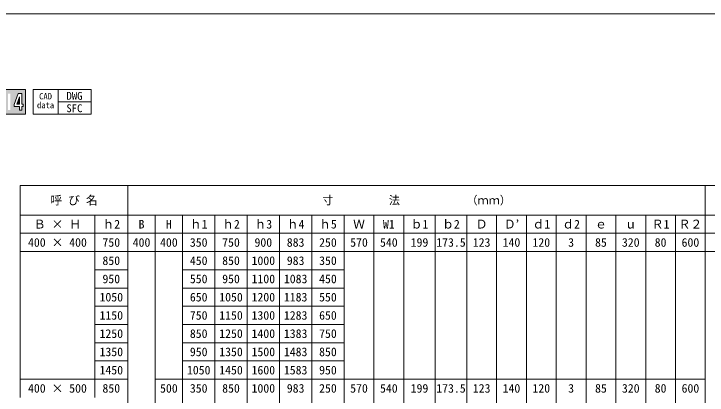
# Model space of a CAD drawing. Units: millimetres, scale not verified. Extents: x -44570 to -19804, y 69050 to 91573.
# Drawn here: x -26295 to -22111, y 80492 to 82791 of the extents above; entities that cross this region are included whole.
import ezdxf
from ezdxf.enums import TextEntityAlignment as Align

# ---------------------------------------------------------------- set-up
doc = ezdxf.new("R2010")
doc.units = ezdxf.units.MM
doc.header["$LTSCALE"] = 30
for name, color, linetype, lineweight in [('0_2', 7, 'Continuous', 20), ('DEFPOINTS_3', 8, 'Continuous', 0), ('寸法線', 7, 'Continuous', 9), ('枠', 5, 'Continuous', 5), ('ﾊｯﾁﾝｸﾞ', 7, 'Continuous', 5)]:
    doc.layers.add(name, color=color, linetype=linetype, lineweight=lineweight)
doc.layers.add('集水桝', color=7, linetype='Continuous')
doc.styles.add('ＭＳ ゴシック', font='')
doc.styles.add('ＭＳ Ｐゴシック', font='')
doc.styles.get('ＭＳ ゴシック').set_extended_font_data('MS Gothic')
doc.styles.get('ＭＳ Ｐゴシック').set_extended_font_data('MS PGothic')

msp = doc.modelspace()

# ---------------------------------------------------------------- hatches: boundary and pattern name
at = {"layer": 'ﾊｯﾁﾝｸﾞ'}
h = msp.add_hatch(color=256, dxfattribs=at)
h.paths.add_polyline_path([(-26425.17, 82335.71), (-26425.17, 82185.71), (-26225.17, 82185.71), (-26225.17, 82335.71)])
h.paths.add_polyline_path([(-26331.23, 82310.71), (-26316.23, 82310.71), (-26316.23, 82210.71), (-26331.23, 82210.71)], flags=16)
h.paths.add_polyline_path([(-26367.08, 82295.71), (-26384.58, 82295.71), (-26384.58, 82210.71), (-26399.58, 82210.71), (-26399.58, 82295.71), (-26417.08, 82295.71), (-26417.08, 82310.71), (-26367.08, 82310.71)], flags=16)
h.paths.add_polyline_path([(-26345.17, 82268.21), (-26345.17, 82253.21), (-26365.17, 82253.21), (-26365.17, 82268.21)], flags=16)
h.paths.add_polyline_path([(-26270.24, 82310.71), (-26246.89, 82310.71), (-26246.89, 82246.97), (-26238.38, 82246.97), (-26238.38, 82231.58), (-26246.89, 82231.58), (-26246.89, 82210.58), (-26261.89, 82210.58), (-26261.89, 82231.57), (-26294.11, 82231.95), (-26294.11, 82244.87)], flags=16)
msp.add_hatch(color=256, dxfattribs=at).paths.add_polyline_path([(-26261.89, 82289.74), (-26277.4, 82246.97), (-26261.89, 82246.86)])
msp.add_hatch(color=256, dxfattribs=at).paths.add_polyline_path([(-26261.89, 82289.74), (-26277.4, 82246.97), (-26261.89, 82246.86)])

# ---------------------------------------------------------------- linework, layer by layer
at = {"layer": '0_2'}
for p, q in [((-26575.17, 82335.71), (-26225.17, 82335.71)), ((-26225.17, 82335.71), (-26225.17, 82185.71)), ((-26178.94, 82335.71), (-26178.94, 82185.71)), ((-26178.94, 82335.71), (-25828.94, 82335.71)), ((-26028.94, 82335.71), (-26028.94, 82185.71)), ((-25828.94, 82335.71), (-25828.94, 82185.71)), ((-26028.94, 82260.71), (-25828.94, 82260.71)), ((-26575.17, 82185.71), (-26225.17, 82185.71)), ((-26178.94, 82185.71), (-25828.94, 82185.71))]:
    msp.add_line(p, q, dxfattribs=at)
at = {"layer": 'DEFPOINTS_3'}
for p, q in [((-26257.33, 81357.68), (-25807.33, 81357.68)), ((-25607.33, 81357.68), (-25277.33, 81357.68)), ((-24302.33, 81357.68), (-21872.33, 81357.68))]:
    msp.add_line(p, q, dxfattribs=at)
at = {"layer": '寸法線', "lineweight": 13}
for p, q in [((-26257.33, 81755.28), (-21372.33, 81755.28)), ((-26257.33, 81755.28), (-26257.33, 81467.68)), ((-25607.33, 81755.28), (-25607.33, 81467.68)), ((-22122.33, 81755.28), (-22122.33, 81467.68)), ((-26257.33, 81577.68), (-21372.33, 81577.68)), ((-25807.33, 81577.68), (-25807.33, 81467.68)), ((-25442.33, 81577.68), (-25442.33, 81467.68)), ((-25277.33, 81577.68), (-25277.33, 81467.68)), ((-25082.33, 81577.68), (-25082.33, 81467.68)), ((-24887.33, 81577.68), (-24887.33, 81467.68)), ((-24692.33, 81577.68), (-24692.33, 81467.68)), ((-24497.33, 81577.68), (-24497.33, 81467.68)), ((-24302.33, 81577.68), (-24302.33, 81467.68)), ((-24122.33, 81577.68), (-24122.33, 81467.68)), ((-23942.33, 81577.68), (-23942.33, 81467.68)), ((-23752.33, 81577.68), (-23752.33, 81467.68)), ((-23562.33, 81577.68), (-23562.33, 81467.68)), ((-23382.33, 81577.68), (-23382.33, 81467.68)), ((-23202.33, 81577.68), (-23202.33, 81467.68)), ((-23022.33, 81577.68), (-23022.33, 81467.68)), ((-22842.33, 81577.68), (-22842.33, 81467.68)), ((-22662.33, 81577.68), (-22662.33, 81467.68)), ((-22482.33, 81577.68), (-22482.33, 81467.68)), ((-22302.33, 81577.68), (-22302.33, 81467.68)), ((-26257.33, 81467.68), (-21372.33, 81467.68)), ((-26257.33, 81467.68), (-26257.33, 81357.68)), ((-25807.33, 81467.68), (-25807.33, 81357.68)), ((-25607.33, 81467.68), (-25607.33, 81357.68)), ((-25442.33, 81467.68), (-25442.33, 81357.68)), ((-25277.33, 81467.68), (-25277.33, 81247.68)), ((-25082.33, 81467.68), (-25082.33, 78167.68)), ((-24887.33, 81467.68), (-24887.33, 78167.68)), ((-24692.33, 81467.68), (-24692.33, 78167.68)), ((-24497.33, 81467.68), (-24497.33, 78167.68)), ((-24302.33, 81467.68), (-24302.33, 78167.68)), ((-24122.33, 81467.68), (-24122.33, 78167.68)), ((-23942.33, 81467.68), (-23942.33, 78167.68)), ((-23752.33, 81467.68), (-23752.33, 78167.68)), ((-23562.33, 81467.68), (-23562.33, 79707.68)), ((-23382.33, 81467.68), (-23382.33, 78167.68)), ((-23202.33, 81467.68), (-23202.33, 79707.68)), ((-23022.33, 81467.68), (-23022.33, 78167.68)), ((-22842.33, 81467.68), (-22842.33, 79707.68)), ((-22662.33, 81467.68), (-22662.33, 78167.68)), ((-22482.33, 81467.68), (-22482.33, 78167.68)), ((-22302.33, 81467.68), (-22302.33, 79707.68)), ((-22122.33, 81467.68), (-22122.33, 78167.68)), ((-26257.33, 81357.68), (-26257.33, 80587.68)), ((-25807.33, 81357.68), (-25607.33, 81357.68)), ((-25807.33, 81357.68), (-25807.33, 80587.68)), ((-25607.33, 81357.68), (-25607.33, 78167.68)), ((-25442.33, 81357.68), (-25442.33, 78167.68)), ((-25277.33, 81357.68), (-24302.33, 81357.68)), ((-25807.33, 81247.68), (-25607.33, 81247.68)), ((-25277.33, 81247.68), (-24497.33, 81247.68)), ((-25277.33, 81247.68), (-25277.33, 80587.68)), ((-24497.33, 81247.68), (-24302.33, 81247.68)), ((-25807.33, 81137.68), (-25607.33, 81137.68)), ((-25277.33, 81137.68), (-24497.33, 81137.68)), ((-24497.33, 81137.68), (-24302.33, 81137.68)), ((-25807.33, 81027.68), (-25607.33, 81027.68)), ((-25277.33, 81027.68), (-24497.33, 81027.68)), ((-24497.33, 81027.68), (-24302.33, 81027.68)), ((-25807.33, 80917.68), (-25607.33, 80917.68)), ((-25277.33, 80917.68), (-24497.33, 80917.68)), ((-24497.33, 80917.68), (-24302.33, 80917.68)), ((-25807.33, 80807.68), (-25607.33, 80807.68)), ((-25277.33, 80807.68), (-24497.33, 80807.68)), ((-24497.33, 80807.68), (-24302.33, 80807.68)), ((-25807.33, 80697.68), (-25607.33, 80697.68)), ((-25277.33, 80697.68), (-24497.33, 80697.68)), ((-24497.33, 80697.68), (-24302.33, 80697.68)), ((-26257.33, 80587.68), (-25807.33, 80587.68)), ((-26257.33, 80587.68), (-26257.33, 80477.68)), ((-25807.33, 80587.68), (-25607.33, 80587.68)), ((-25807.33, 80587.68), (-25807.33, 80477.68)), ((-25442.33, 80587.68), (-22122.33, 80587.68)), ((-25277.33, 80587.68), (-25277.33, 80367.68))]:
    msp.add_line(p, q, dxfattribs=at)
at = {"layer": '枠', "lineweight": 20}
msp.add_line((-30995.67, 82791.08), (-20995.67, 82791.08), dxfattribs=at)
at = {"layer": 'ﾊｯﾁﾝｸﾞ', "lineweight": 9}
for points in [[(-26294.11, 82231.95), (-26294.11, 82244.87), (-26270.24, 82310.71), (-26246.89, 82310.71), (-26246.89, 82246.97), (-26238.38, 82246.97), (-26238.38, 82231.58), (-26246.89, 82231.58), (-26246.89, 82210.58), (-26261.89, 82210.58), (-26261.89, 82231.57)], [(-26277.4, 82246.97), (-26261.89, 82289.74), (-26261.89, 82246.86)]]:
    msp.add_lwpolyline(points, close=True, dxfattribs=at)

# ---------------------------------------------------------------- texts
at = {"layer": '寸法線'}
for s, height, style, p in [('呼  び  名', 51.27, 'ＭＳ Ｐゴシック', (-25932.33, 81666.48)), ('寸          法            （ｍｍ）', 49.18, 'ＭＳ ゴシック', (-23864.83, 81666.48)), ('Ｂ × Ｈ', 52.22, 'ＭＳ ゴシック', (-26032.33, 81522.68)), ('ｈ2', 52.22, 'ＭＳ ゴシック', (-25707.33, 81522.68)), ('B', 52.22, 'ＭＳ ゴシック', (-25524.83, 81522.68)), ('H', 52.22, 'ＭＳ ゴシック', (-25359.83, 81522.68)), ('ｈ1', 52.22, 'ＭＳ ゴシック', (-25179.83, 81522.68)), ('ｈ2', 52.22, 'ＭＳ ゴシック', (-24984.83, 81522.68)), ('ｈ3', 52.22, 'ＭＳ ゴシック', (-24789.83, 81522.68)), ('ｈ4', 52.22, 'ＭＳ ゴシック', (-24594.83, 81522.68)), ('ｈ5', 52.22, 'ＭＳ ゴシック', (-24399.83, 81522.68)), ('Ｗ', 52.22, 'ＭＳ ゴシック', (-24212.33, 81522.68)), ('W1', 52.22, 'ＭＳ ゴシック', (-24032.33, 81522.68)), ('ｂ1', 52.22, 'ＭＳ ゴシック', (-23847.33, 81522.68)), ('ｂ2', 52.22, 'ＭＳ ゴシック', (-23657.33, 81522.68)), ('Ｄ', 52.22, 'ＭＳ ゴシック', (-23472.33, 81522.68)), ('Ｄ’', 52.22, 'ＭＳ ゴシック', (-23292.33, 81522.68)), ('ｄ1', 52.22, 'ＭＳ ゴシック', (-23112.33, 81522.68)), ('ｄ2', 52.22, 'ＭＳ ゴシック', (-22932.33, 81522.68)), ('Ｒ1', 52.22, 'ＭＳ ゴシック', (-22392.33, 81522.68)), ('Ｒ２', 52.22, 'ＭＳ ゴシック', (-22212.33, 81522.68)), ('ｅ', 52.22, 'ＭＳ ゴシック', (-22752.33, 81522.68)), ('ｕ', 52.22, 'ＭＳ ゴシック', (-22572.33, 81522.68)), ('400 × 400', 52.22, 'ＭＳ ゴシック', (-26032.33, 81412.68)), ('750', 52.22, 'ＭＳ ゴシック', (-25707.33, 81412.68)), ('400', 52.22, 'ＭＳ ゴシック', (-25524.83, 81412.68)), ('400', 52.22, 'ＭＳ ゴシック', (-25359.83, 81412.68)), ('350', 52.22, 'ＭＳ ゴシック', (-25179.83, 81412.68)), ('750', 52.22, 'ＭＳ ゴシック', (-24984.83, 81412.68)), ('900', 52.22, 'ＭＳ ゴシック', (-24789.83, 81412.68)), ('883', 52.22, 'ＭＳ ゴシック', (-24594.83, 81412.68)), ('250', 52.22, 'ＭＳ ゴシック', (-24399.83, 81412.68)), ('570', 52.22, 'ＭＳ ゴシック', (-24212.33, 81412.68)), ('540', 52.22, 'ＭＳ ゴシック', (-24032.33, 81412.68)), ('199', 52.22, 'ＭＳ ゴシック', (-23847.33, 81412.68)), ('173.5', 52.22, 'ＭＳ ゴシック', (-23657.33, 81412.68)), ('123', 52.22, 'ＭＳ ゴシック', (-23472.33, 81412.68)), ('140', 52.22, 'ＭＳ ゴシック', (-23292.33, 81412.68)), ('120', 52.22, 'ＭＳ ゴシック', (-23112.33, 81412.68)), ('3', 52.22, 'ＭＳ ゴシック', (-22932.33, 81412.68)), ('85', 52.22, 'ＭＳ ゴシック', (-22752.33, 81412.68)), ('320', 52.22, 'ＭＳ ゴシック', (-22572.33, 81412.68)), ('80', 52.22, 'ＭＳ ゴシック', (-22392.33, 81412.68)), ('600', 52.22, 'ＭＳ ゴシック', (-22212.33, 81412.68)), ('850', 52.22, 'ＭＳ ゴシック', (-25707.33, 81302.68)), ('450', 52.22, 'ＭＳ ゴシック', (-25179.83, 81302.68)), ('850', 52.22, 'ＭＳ ゴシック', (-24984.83, 81302.68)), ('1000', 52.22, 'ＭＳ ゴシック', (-24789.83, 81302.68)), ('983', 52.22, 'ＭＳ ゴシック', (-24594.83, 81302.68)), ('350', 52.22, 'ＭＳ ゴシック', (-24399.83, 81302.68)), ('950', 52.22, 'ＭＳ ゴシック', (-25707.33, 81192.68)), ('550', 52.22, 'ＭＳ ゴシック', (-25179.83, 81192.68)), ('950', 52.22, 'ＭＳ ゴシック', (-24984.83, 81192.68)), ('1100', 52.22, 'ＭＳ ゴシック', (-24789.83, 81192.68)), ('1083', 52.22, 'ＭＳ ゴシック', (-24594.83, 81192.68)), ('450', 52.22, 'ＭＳ ゴシック', (-24399.83, 81192.68)), ('1050', 52.22, 'ＭＳ ゴシック', (-25707.33, 81082.68)), ('650', 52.22, 'ＭＳ ゴシック', (-25179.83, 81082.68)), ('1050', 52.22, 'ＭＳ ゴシック', (-24984.83, 81082.68)), ('1200', 52.22, 'ＭＳ ゴシック', (-24789.83, 81082.68)), ('1183', 52.22, 'ＭＳ ゴシック', (-24594.83, 81082.68)), ('550', 52.22, 'ＭＳ ゴシック', (-24399.83, 81082.68)), ('1150', 52.22, 'ＭＳ ゴシック', (-25707.33, 80972.68)), ('750', 52.22, 'ＭＳ ゴシック', (-25179.83, 80972.68)), ('1150', 52.22, 'ＭＳ ゴシック', (-24984.83, 80972.68)), ('1300', 52.22, 'ＭＳ ゴシック', (-24789.83, 80972.68)), ('1283', 52.22, 'ＭＳ ゴシック', (-24594.83, 80972.68)), ('650', 52.22, 'ＭＳ ゴシック', (-24399.83, 80972.68)), ('1250', 52.22, 'ＭＳ ゴシック', (-25707.33, 80862.68)), ('850', 52.22, 'ＭＳ ゴシック', (-25179.83, 80862.68)), ('1250', 52.22, 'ＭＳ ゴシック', (-24984.83, 80862.68)), ('1400', 52.22, 'ＭＳ ゴシック', (-24789.83, 80862.68)), ('1383', 52.22, 'ＭＳ ゴシック', (-24594.83, 80862.68)), ('750', 52.22, 'ＭＳ ゴシック', (-24399.83, 80862.68)), ('1350', 52.22, 'ＭＳ ゴシック', (-25707.33, 80752.68)), ('950', 52.22, 'ＭＳ ゴシック', (-25179.83, 80752.68)), ('1350', 52.22, 'ＭＳ ゴシック', (-24984.83, 80752.68)), ('1500', 52.22, 'ＭＳ ゴシック', (-24789.83, 80752.68)), ('1483', 52.22, 'ＭＳ ゴシック', (-24594.83, 80752.68)), ('850', 52.22, 'ＭＳ ゴシック', (-24399.83, 80752.68)), ('1450', 52.22, 'ＭＳ ゴシック', (-25707.33, 80642.68)), ('1050', 52.22, 'ＭＳ ゴシック', (-25179.83, 80642.68)), ('1450', 52.22, 'ＭＳ ゴシック', (-24984.83, 80642.68)), ('1600', 52.22, 'ＭＳ ゴシック', (-24789.83, 80642.68)), ('1583', 52.22, 'ＭＳ ゴシック', (-24594.83, 80642.68)), ('950', 52.22, 'ＭＳ ゴシック', (-24399.83, 80642.68)), ('400 × 500', 52.22, 'ＭＳ ゴシック', (-26032.33, 80532.68)), ('850', 52.22, 'ＭＳ ゴシック', (-25707.33, 80532.68)), ('500', 52.22, 'ＭＳ ゴシック', (-25359.83, 80532.68)), ('350', 52.22, 'ＭＳ ゴシック', (-25179.83, 80532.68)), ('850', 52.22, 'ＭＳ ゴシック', (-24984.83, 80532.68)), ('1000', 52.22, 'ＭＳ ゴシック', (-24789.83, 80532.68)), ('983', 52.22, 'ＭＳ ゴシック', (-24594.83, 80532.68)), ('250', 52.22, 'ＭＳ ゴシック', (-24399.83, 80532.68)), ('570', 52.22, 'ＭＳ ゴシック', (-24212.33, 80532.68)), ('540', 52.22, 'ＭＳ ゴシック', (-24032.33, 80532.68)), ('199', 52.22, 'ＭＳ ゴシック', (-23847.33, 80532.68)), ('173.5', 52.22, 'ＭＳ ゴシック', (-23657.33, 80532.68)), ('123', 52.22, 'ＭＳ ゴシック', (-23472.33, 80532.68)), ('140', 52.22, 'ＭＳ ゴシック', (-23292.33, 80532.68)), ('120', 52.22, 'ＭＳ ゴシック', (-23112.33, 80532.68)), ('3', 52.22, 'ＭＳ ゴシック', (-22932.33, 80532.68)), ('85', 52.22, 'ＭＳ ゴシック', (-22752.33, 80532.68)), ('320', 52.22, 'ＭＳ ゴシック', (-22572.33, 80532.68)), ('80', 52.22, 'ＭＳ ゴシック', (-22392.33, 80532.68)), ('600', 52.22, 'ＭＳ ゴシック', (-22212.33, 80532.68))]:
    msp.add_text(s, height=height, dxfattribs=dict(at, style=style)).set_placement(p, align=Align.MIDDLE_CENTER)
at = {"layer": '集水桝', "style": 'ＭＳ ゴシック'}
for s, p in [('DWG', (-25977.67, 82258.56)), ('SFC', (-25978.53, 82183.86))]:
    msp.add_text(s, height=47.47, dxfattribs=at).set_placement(p, align=Align.BOTTOM_LEFT)
at = {"layer": 'ﾊｯﾁﾝｸﾞ', "style": 'ＭＳ ゴシック'}
for s, p in [('CAD', (-26142.79, 82313.28)), ('data', (-26155.74, 82259.95))]:
    msp.add_text(s, height=37.98, dxfattribs=at).set_placement(p, align=Align.TOP_LEFT)

doc.saveas('drawing.dxf')
